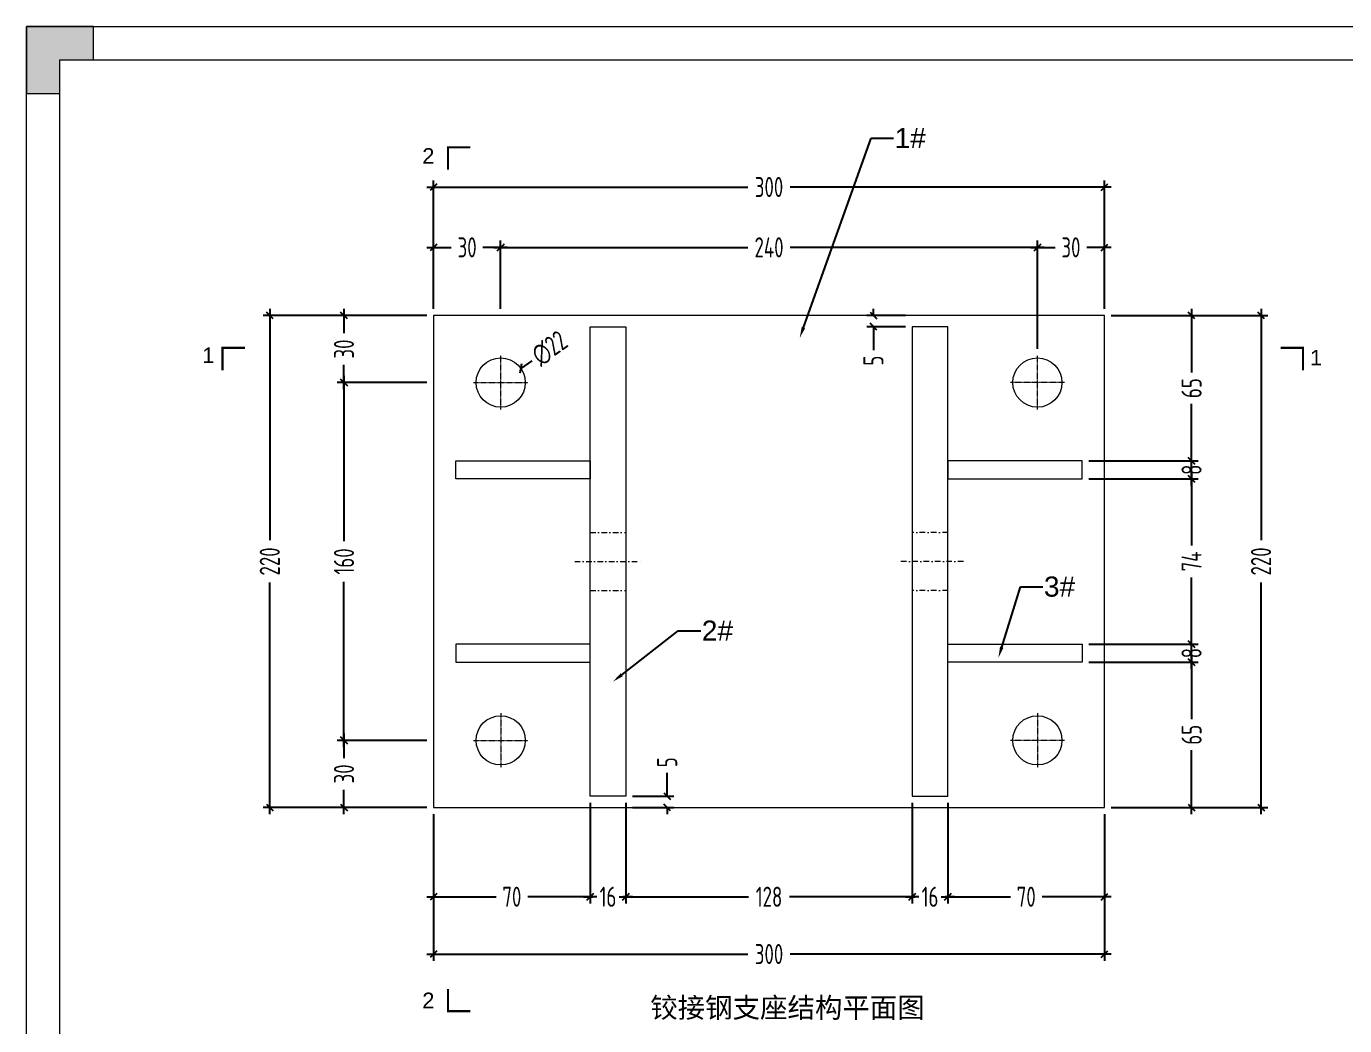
# Model space of a CAD drawing. Header units: millimetres. Extents: x 136606 to 1229059, y 82794 to 127566.
# Drawn here: x 880001 to 880591, y 126477 to 126924 of the extents above; entities that cross this region are included whole.
import ezdxf
from ezdxf import colors
from ezdxf.entities.mleader import LeaderData, LeaderLine
from ezdxf.math import Vec2, Vec3

# ---------------------------------------------------------------- set-up
doc = ezdxf.new("R2010")
doc.units = ezdxf.units.MM
doc.linetypes.add('CENTER', pattern=[0.6, 0.375, -0.075, 0.075, -0.075])
doc.linetypes.add('DASHDOT', pattern=[1, 0.5, -0.25, 0, -0.25])
doc.layers.add('HR-dimension', color=9, linetype='Continuous')
doc.layers.add('标注', color=9, linetype='Continuous')
for name, color, linetype, lineweight in [('图框', 7, 'Continuous', 13), ('文本', 3, 'Continuous', 13), ('结构', 4, 'Continuous', 18)]:
    doc.layers.add(name, color=color, linetype=linetype, lineweight=lineweight)
doc.styles.add('Arial', font='arial.ttf')
doc.styles.add('hztxt', font='ros1.shx', dxfattribs={"width": 0.8, "bigfont": 'hztxt.shx'})
doc.styles.get("Standard").update_dxf_attribs({"font": 'arial.ttf'})
doc.dimstyles.new('DIM-3', dxfattribs={"dimscale": 3, "dimtxt": 3, "dimasz": 1, "dimexe": 1, "dimexo": 1, "dimgap": 1, "dimtad": 0, "dimdec": 1, "dimrnd": 0.0005, "dimzin": 9, "dimdsep": 46, "dimtxsty": 'hztxt', "dimblk": 'OBLIQUE', "dimcen": 0, "dimdle": 1, "dimclrd": 9, "dimclre": 9, "dimclrt": 2, "dimazin": 2, "dimtfac": 1, "dimtdec": 1, "dimtofl": 0, "dimtmove": 0, "dimatfit": 3, "dimfxl": 1, "dimarcsym": 2})

# ---------------------------------------------------------------- blocks, each defined once
blk = doc.blocks.new('_Oblique')
at = {"color": 0, "linetype": 'ByBlock', "lineweight": -2}
blk.add_line((-0.5, -0.5), (0.5, 0.5), dxfattribs=at)
blk = doc.blocks.new('*D1190')
at = {"layer": 'Defpoints', "color": 0, "ltscale": 10, "transparency": 16777216}
for p in [(880183.12, 126574.33), (880483.12, 126574.33), (880183.12, 126508.76)]:
    blk.add_point(p, dxfattribs=at)
at = {"layer": 'HR-dimension', "color": 9, "lineweight": -2, "ltscale": 10, "transparency": 16777216}
for p, q in [((880183.12, 126571.33), (880183.12, 126505.76)), ((880483.12, 126571.33), (880483.12, 126505.76)), ((880180.12, 126508.76), (880323.64, 126508.76)), ((880486.12, 126508.76), (880342.6, 126508.76))]:
    blk.add_line(p, q, dxfattribs=at)
at = {"layer": 'HR-dimension', "color": 9, "lineweight": -2, "ltscale": 10, "transparency": 16777216, "xscale": 3, "yscale": 3, "zscale": 3, "rotation": 180}
blk.add_blockref('_Oblique', (880183.12, 126508.76), dxfattribs=at)
at = {"layer": 'HR-dimension', "color": 9, "lineweight": -2, "ltscale": 10, "transparency": 16777216, "xscale": 3, "yscale": 3, "zscale": 3}
blk.add_blockref('_Oblique', (880483.12, 126508.76), dxfattribs=at)
at = {"layer": 'HR-dimension', "color": 2, "ltscale": 10, "transparency": 16777216, "insert": (880333.12, 126508.76), "char_height": 9, "attachment_point": 5, "style": 'hztxt'}
blk.add_mtext('300', dxfattribs=at)
blk = doc.blocks.new('*D1003')
at = {"layer": 'Defpoints', "color": 0, "ltscale": 10, "transparency": 16777216}
for p in [(880491.85, 126794.33), (880553.13, 126794.33), (880491.85, 126574.33)]:
    blk.add_point(p, dxfattribs=at)
at = {"layer": 'HR-dimension', "color": 9, "lineweight": -2, "ltscale": 10, "transparency": 16777216}
for p, q in [((880553.13, 126797.33), (880553.13, 126693.81)), ((880494.85, 126794.33), (880556.13, 126794.33)), ((880553.13, 126571.33), (880553.13, 126674.85)), ((880494.85, 126574.33), (880556.13, 126574.33))]:
    blk.add_line(p, q, dxfattribs=at)
at = {"layer": 'HR-dimension', "color": 9, "lineweight": -2, "ltscale": 10, "transparency": 16777216, "xscale": 3, "yscale": 3, "zscale": 3}
for p, rotation in [((880553.13, 126794.33), 90), ((880553.13, 126574.33), 270)]:
    blk.add_blockref('_Oblique', p, dxfattribs=dict(at, rotation=rotation))
at = {"layer": 'HR-dimension', "color": 2, "ltscale": 10, "transparency": 16777216, "insert": (880553.13, 126684.33), "char_height": 9, "attachment_point": 5, "rotation": 90, "style": 'hztxt'}
blk.add_mtext('220', dxfattribs=at)
blk = doc.blocks.new('*D1191')
at = {"layer": 'Defpoints', "color": 0, "ltscale": 10, "transparency": 16777216}
for p in [(880183.12, 126824.79), (880183.12, 126794.33), (880213.12, 126794.33)]:
    blk.add_point(p, dxfattribs=at)
at = {"layer": 'HR-dimension', "color": 9, "lineweight": -2, "ltscale": 10, "transparency": 16777216}
for p, q in [((880180.12, 126824.79), (880191.04, 126824.79)), ((880183.12, 126797.33), (880183.12, 126827.79)), ((880216.12, 126824.79), (880205.2, 126824.79)), ((880213.12, 126797.33), (880213.12, 126827.79))]:
    blk.add_line(p, q, dxfattribs=at)
at = {"layer": 'HR-dimension', "color": 9, "lineweight": -2, "ltscale": 10, "transparency": 16777216, "xscale": 3, "yscale": 3, "zscale": 3, "rotation": 180}
blk.add_blockref('_Oblique', (880183.12, 126824.79), dxfattribs=at)
at = {"layer": 'HR-dimension', "color": 9, "lineweight": -2, "ltscale": 10, "transparency": 16777216, "xscale": 3, "yscale": 3, "zscale": 3}
blk.add_blockref('_Oblique', (880213.12, 126824.79), dxfattribs=at)
at = {"layer": 'HR-dimension', "color": 2, "ltscale": 10, "transparency": 16777216, "insert": (880198.12, 126824.79), "char_height": 9, "attachment_point": 5, "style": 'hztxt'}
blk.add_mtext('30', dxfattribs=at)
blk = doc.blocks.new('*D1004')
at = {"layer": 'Defpoints', "color": 0, "ltscale": 10, "transparency": 16777216}
for p in [(880453.12, 126824.79), (880213.12, 126794.33), (880453.12, 126794.33)]:
    blk.add_point(p, dxfattribs=at)
at = {"layer": 'HR-dimension', "color": 9, "lineweight": -2, "ltscale": 10, "transparency": 16777216}
for p, q in [((880210.12, 126824.79), (880323.64, 126824.79)), ((880213.12, 126797.33), (880213.12, 126827.79)), ((880456.12, 126824.79), (880342.6, 126824.79)), ((880453.12, 126797.33), (880453.12, 126827.79))]:
    blk.add_line(p, q, dxfattribs=at)
at = {"layer": 'HR-dimension', "color": 9, "lineweight": -2, "ltscale": 10, "transparency": 16777216, "xscale": 3, "yscale": 3, "zscale": 3, "rotation": 180}
blk.add_blockref('_Oblique', (880213.12, 126824.79), dxfattribs=at)
at = {"layer": 'HR-dimension', "color": 9, "lineweight": -2, "ltscale": 10, "transparency": 16777216, "xscale": 3, "yscale": 3, "zscale": 3}
blk.add_blockref('_Oblique', (880453.12, 126824.79), dxfattribs=at)
at = {"layer": 'HR-dimension', "color": 2, "ltscale": 10, "transparency": 16777216, "insert": (880333.12, 126824.79), "char_height": 9, "attachment_point": 5, "style": 'hztxt'}
blk.add_mtext('240', dxfattribs=at)
blk = doc.blocks.new('*D1192')
at = {"layer": 'Defpoints', "color": 0, "ltscale": 10, "transparency": 16777216}
for p in [(880483.12, 126824.79), (880483.12, 126794.33), (880453.12, 126776.43)]:
    blk.add_point(p, dxfattribs=at)
at = {"layer": 'HR-dimension', "color": 9, "lineweight": -2, "ltscale": 10, "transparency": 16777216}
for p, q in [((880450.12, 126824.79), (880461.04, 126824.79)), ((880453.12, 126779.43), (880453.12, 126827.79)), ((880486.12, 126824.79), (880475.2, 126824.79)), ((880483.12, 126797.33), (880483.12, 126827.79))]:
    blk.add_line(p, q, dxfattribs=at)
at = {"layer": 'HR-dimension', "color": 9, "lineweight": -2, "ltscale": 10, "transparency": 16777216, "xscale": 3, "yscale": 3, "zscale": 3, "rotation": 180}
blk.add_blockref('_Oblique', (880453.12, 126824.79), dxfattribs=at)
at = {"layer": 'HR-dimension', "color": 9, "lineweight": -2, "ltscale": 10, "transparency": 16777216, "xscale": 3, "yscale": 3, "zscale": 3}
blk.add_blockref('_Oblique', (880483.12, 126824.79), dxfattribs=at)
at = {"layer": 'HR-dimension', "color": 2, "ltscale": 10, "transparency": 16777216, "insert": (880468.12, 126824.79), "char_height": 9, "attachment_point": 5, "style": 'hztxt'}
blk.add_mtext('30', dxfattribs=at)
blk = doc.blocks.new('*D1005')
at = {"layer": 'Defpoints', "color": 0, "ltscale": 10, "transparency": 16777216}
for p in [(880143.06, 126604.33), (880183.12, 126604.33), (880183.12, 126574.33)]:
    blk.add_point(p, dxfattribs=at)
at = {"layer": 'HR-dimension', "color": 9, "lineweight": -2, "ltscale": 10, "transparency": 16777216}
for p, q in [((880143.06, 126607.33), (880143.06, 126596.41)), ((880180.12, 126604.33), (880140.06, 126604.33)), ((880143.06, 126571.33), (880143.06, 126582.25)), ((880180.12, 126574.33), (880140.06, 126574.33))]:
    blk.add_line(p, q, dxfattribs=at)
at = {"layer": 'HR-dimension', "color": 9, "lineweight": -2, "ltscale": 10, "transparency": 16777216, "xscale": 3, "yscale": 3, "zscale": 3}
for p, rotation in [((880143.06, 126604.33), 90), ((880143.06, 126574.33), 270)]:
    blk.add_blockref('_Oblique', p, dxfattribs=dict(at, rotation=rotation))
at = {"layer": 'HR-dimension', "color": 2, "ltscale": 10, "transparency": 16777216, "insert": (880143.06, 126589.33), "char_height": 9, "attachment_point": 5, "rotation": 90, "style": 'hztxt'}
blk.add_mtext('30', dxfattribs=at)
blk = doc.blocks.new('*D1006')
at = {"layer": 'Defpoints', "color": 0, "ltscale": 10, "transparency": 16777216}
for p in [(880143.06, 126764.33), (880183.12, 126764.33), (880183.12, 126604.33)]:
    blk.add_point(p, dxfattribs=at)
at = {"layer": 'HR-dimension', "color": 9, "lineweight": -2, "ltscale": 10, "transparency": 16777216}
for p, q in [((880143.06, 126767.33), (880143.06, 126693.45)), ((880180.12, 126764.33), (880140.06, 126764.33)), ((880143.06, 126601.33), (880143.06, 126675.21)), ((880180.12, 126604.33), (880140.06, 126604.33))]:
    blk.add_line(p, q, dxfattribs=at)
at = {"layer": 'HR-dimension', "color": 9, "lineweight": -2, "ltscale": 10, "transparency": 16777216, "xscale": 3, "yscale": 3, "zscale": 3}
for p, rotation in [((880143.06, 126764.33), 90), ((880143.06, 126604.33), 270)]:
    blk.add_blockref('_Oblique', p, dxfattribs=dict(at, rotation=rotation))
at = {"layer": 'HR-dimension', "color": 2, "ltscale": 10, "transparency": 16777216, "insert": (880143.06, 126684.33), "char_height": 9, "attachment_point": 5, "rotation": 90, "style": 'hztxt'}
blk.add_mtext('160', dxfattribs=at)
blk = doc.blocks.new('*D1007')
at = {"layer": 'Defpoints', "color": 0, "ltscale": 10, "transparency": 16777216}
for p in [(880143.06, 126794.33), (880183.12, 126794.33), (880183.12, 126764.33)]:
    blk.add_point(p, dxfattribs=at)
at = {"layer": 'HR-dimension', "color": 9, "lineweight": -2, "ltscale": 10, "transparency": 16777216}
for p, q in [((880143.06, 126797.33), (880143.06, 126786.41)), ((880180.12, 126794.33), (880140.06, 126794.33)), ((880143.06, 126761.33), (880143.06, 126772.25)), ((880180.12, 126764.33), (880140.06, 126764.33))]:
    blk.add_line(p, q, dxfattribs=at)
at = {"layer": 'HR-dimension', "color": 9, "lineweight": -2, "ltscale": 10, "transparency": 16777216, "xscale": 3, "yscale": 3, "zscale": 3}
for p, rotation in [((880143.06, 126794.33), 90), ((880143.06, 126764.33), 270)]:
    blk.add_blockref('_Oblique', p, dxfattribs=dict(at, rotation=rotation))
at = {"layer": 'HR-dimension', "color": 2, "ltscale": 10, "transparency": 16777216, "insert": (880143.06, 126779.33), "char_height": 9, "attachment_point": 5, "rotation": 90, "style": 'hztxt'}
blk.add_mtext('30', dxfattribs=at)
blk = doc.blocks.new('*D1193')
at = {"layer": 'Defpoints', "color": 0, "ltscale": 10, "transparency": 16777216}
for p in [(880473.12, 126639.33), (880522.06, 126639.33), (880483.12, 126574.33)]:
    blk.add_point(p, dxfattribs=at)
at = {"layer": 'HR-dimension', "color": 9, "lineweight": -2, "ltscale": 10, "transparency": 16777216}
for p, q in [((880522.06, 126642.33), (880522.06, 126613.79)), ((880476.12, 126639.33), (880525.06, 126639.33)), ((880522.06, 126571.33), (880522.06, 126599.87)), ((880486.12, 126574.33), (880525.06, 126574.33))]:
    blk.add_line(p, q, dxfattribs=at)
at = {"layer": 'HR-dimension', "color": 9, "lineweight": -2, "ltscale": 10, "transparency": 16777216, "xscale": 3, "yscale": 3, "zscale": 3}
for p, rotation in [((880522.06, 126639.33), 90), ((880522.06, 126574.33), 270)]:
    blk.add_blockref('_Oblique', p, dxfattribs=dict(at, rotation=rotation))
at = {"layer": 'HR-dimension', "color": 2, "ltscale": 10, "transparency": 16777216, "insert": (880522.06, 126606.83), "char_height": 9, "attachment_point": 5, "rotation": 90, "style": 'hztxt'}
blk.add_mtext('65', dxfattribs=at)
blk = doc.blocks.new('*D1194')
at = {"layer": 'Defpoints', "color": 0, "ltscale": 10, "transparency": 16777216}
for p in [(880473.12, 126647.33), (880522.06, 126647.33), (880473.12, 126639.33)]:
    blk.add_point(p, dxfattribs=at)
at = {"layer": 'HR-dimension', "color": 9, "lineweight": -2, "ltscale": 10, "transparency": 16777216}
for p, q in [((880522.06, 126636.33), (880522.06, 126650.33)), ((880476.12, 126647.33), (880525.06, 126647.33)), ((880476.12, 126639.33), (880525.06, 126639.33))]:
    blk.add_line(p, q, dxfattribs=at)
at = {"layer": 'HR-dimension', "color": 9, "lineweight": -2, "ltscale": 10, "transparency": 16777216, "xscale": 3, "yscale": 3, "zscale": 3}
for p, rotation in [((880522.06, 126647.33), 90), ((880522.06, 126639.33), 270)]:
    blk.add_blockref('_Oblique', p, dxfattribs=dict(at, rotation=rotation))
at = {"layer": 'HR-dimension', "color": 2, "ltscale": 10, "transparency": 16777216, "insert": (880522.06, 126643.33), "char_height": 9, "attachment_point": 5, "rotation": 90, "style": 'hztxt'}
blk.add_mtext('8', dxfattribs=at)
blk = doc.blocks.new('*D1195')
at = {"layer": 'Defpoints', "color": 0, "ltscale": 10, "transparency": 16777216}
for p in [(880473.12, 126721.33), (880522.06, 126721.33), (880473.12, 126647.33)]:
    blk.add_point(p, dxfattribs=at)
at = {"layer": 'HR-dimension', "color": 9, "lineweight": -2, "ltscale": 10, "transparency": 16777216}
for p, q in [((880522.06, 126724.33), (880522.06, 126691.53)), ((880476.12, 126721.33), (880525.06, 126721.33)), ((880522.06, 126644.33), (880522.06, 126677.13)), ((880476.12, 126647.33), (880525.06, 126647.33))]:
    blk.add_line(p, q, dxfattribs=at)
at = {"layer": 'HR-dimension', "color": 9, "lineweight": -2, "ltscale": 10, "transparency": 16777216, "xscale": 3, "yscale": 3, "zscale": 3}
for p, rotation in [((880522.06, 126721.33), 90), ((880522.06, 126647.33), 270)]:
    blk.add_blockref('_Oblique', p, dxfattribs=dict(at, rotation=rotation))
at = {"layer": 'HR-dimension', "color": 2, "ltscale": 10, "transparency": 16777216, "insert": (880522.06, 126684.33), "char_height": 9, "attachment_point": 5, "rotation": 90, "style": 'hztxt'}
blk.add_mtext('74', dxfattribs=at)
blk = doc.blocks.new('*D1196')
at = {"layer": 'Defpoints', "color": 0, "ltscale": 10, "transparency": 16777216}
for p in [(880473.12, 126729.33), (880522.06, 126729.33), (880473.12, 126721.33)]:
    blk.add_point(p, dxfattribs=at)
at = {"layer": 'HR-dimension', "color": 9, "lineweight": -2, "ltscale": 10, "transparency": 16777216}
for p, q in [((880522.06, 126718.33), (880522.06, 126732.33)), ((880476.12, 126729.33), (880525.06, 126729.33)), ((880476.12, 126721.33), (880525.06, 126721.33))]:
    blk.add_line(p, q, dxfattribs=at)
at = {"layer": 'HR-dimension', "color": 9, "lineweight": -2, "ltscale": 10, "transparency": 16777216, "xscale": 3, "yscale": 3, "zscale": 3}
for p, rotation in [((880522.06, 126729.33), 90), ((880522.06, 126721.33), 270)]:
    blk.add_blockref('_Oblique', p, dxfattribs=dict(at, rotation=rotation))
at = {"layer": 'HR-dimension', "color": 2, "ltscale": 10, "transparency": 16777216, "insert": (880522.06, 126725.33), "char_height": 9, "attachment_point": 5, "rotation": 90, "style": 'hztxt'}
blk.add_mtext('8', dxfattribs=at)
blk = doc.blocks.new('*D1197')
at = {"layer": 'Defpoints', "color": 0, "ltscale": 10, "transparency": 16777216}
for p in [(880483.12, 126794.33), (880522.06, 126794.33), (880473.12, 126729.33)]:
    blk.add_point(p, dxfattribs=at)
at = {"layer": 'HR-dimension', "color": 9, "lineweight": -2, "ltscale": 10, "transparency": 16777216}
for p, q in [((880522.06, 126797.33), (880522.06, 126768.79)), ((880486.12, 126794.33), (880525.06, 126794.33)), ((880522.06, 126726.33), (880522.06, 126754.87)), ((880476.12, 126729.33), (880525.06, 126729.33))]:
    blk.add_line(p, q, dxfattribs=at)
at = {"layer": 'HR-dimension', "color": 9, "lineweight": -2, "ltscale": 10, "transparency": 16777216, "xscale": 3, "yscale": 3, "zscale": 3}
for p, rotation in [((880522.06, 126794.33), 90), ((880522.06, 126729.33), 270)]:
    blk.add_blockref('_Oblique', p, dxfattribs=dict(at, rotation=rotation))
at = {"layer": 'HR-dimension', "color": 2, "ltscale": 10, "transparency": 16777216, "insert": (880522.06, 126761.83), "char_height": 9, "attachment_point": 5, "rotation": 90, "style": 'hztxt'}
blk.add_mtext('65', dxfattribs=at)
blk = doc.blocks.new('*D1198')
at = {"layer": 'Defpoints', "color": 0, "ltscale": 10, "transparency": 16777216}
for p in [(880222.13, 126770.65), (880204.12, 126758.01)]:
    blk.add_point(p, dxfattribs=at)
at = {"layer": 'HR-dimension', "color": 9, "lineweight": -2, "ltscale": 10, "transparency": 16777216}
blk.add_line((880227.04, 126774.1), (880222.13, 126770.65), dxfattribs=at)
at = {"layer": 'HR-dimension', "color": 9, "lineweight": -2, "ltscale": 10, "transparency": 16777216, "xscale": 3, "yscale": 3, "zscale": 3, "rotation": 215.0759654512674}
blk.add_blockref('_Oblique', (880222.13, 126770.65), dxfattribs=at)
at = {"layer": 'HR-dimension', "color": 2, "ltscale": 10, "transparency": 16777216, "insert": (880234.99, 126779.68), "char_height": 9, "attachment_point": 5, "rotation": 35.07597, "style": 'hztxt'}
blk.add_mtext('∅22', dxfattribs=at)
blk = doc.blocks.new('*D1199')
at = {"layer": 'Defpoints', "color": 0, "ltscale": 10, "transparency": 16777216}
for p in [(880253.12, 126579.33), (880183.12, 126553.88), (880183.12, 126534.38)]:
    blk.add_point(p, dxfattribs=at)
at = {"layer": 'HR-dimension', "color": 9, "lineweight": -2, "ltscale": 10, "transparency": 16777216}
for p, q in [((880253.12, 126576.33), (880253.12, 126531.38)), ((880183.12, 126550.88), (880183.12, 126531.38)), ((880180.12, 126534.38), (880211.04, 126534.38)), ((880256.12, 126534.38), (880225.2, 126534.38))]:
    blk.add_line(p, q, dxfattribs=at)
at = {"layer": 'HR-dimension', "color": 9, "lineweight": -2, "ltscale": 10, "transparency": 16777216, "xscale": 3, "yscale": 3, "zscale": 3, "rotation": 180}
blk.add_blockref('_Oblique', (880183.12, 126534.38), dxfattribs=at)
at = {"layer": 'HR-dimension', "color": 9, "lineweight": -2, "ltscale": 10, "transparency": 16777216, "xscale": 3, "yscale": 3, "zscale": 3}
blk.add_blockref('_Oblique', (880253.12, 126534.38), dxfattribs=at)
at = {"layer": 'HR-dimension', "color": 2, "ltscale": 10, "transparency": 16777216, "insert": (880218.12, 126534.38), "char_height": 9, "attachment_point": 5, "style": 'hztxt'}
blk.add_mtext('70', dxfattribs=at)
blk = doc.blocks.new('*D1200')
at = {"layer": 'Defpoints', "color": 0, "ltscale": 10, "transparency": 16777216}
for p in [(880253.12, 126579.33), (880269.12, 126579.33), (880269.12, 126534.38)]:
    blk.add_point(p, dxfattribs=at)
at = {"layer": 'HR-dimension', "color": 9, "lineweight": -2, "ltscale": 10, "transparency": 16777216}
for p, q in [((880253.12, 126576.33), (880253.12, 126531.38)), ((880269.12, 126576.33), (880269.12, 126531.38)), ((880250.12, 126534.38), (880254.4, 126534.38)), ((880272.12, 126534.38), (880267.84, 126534.38))]:
    blk.add_line(p, q, dxfattribs=at)
at = {"layer": 'HR-dimension', "color": 9, "lineweight": -2, "ltscale": 10, "transparency": 16777216, "xscale": 3, "yscale": 3, "zscale": 3, "rotation": 180}
blk.add_blockref('_Oblique', (880253.12, 126534.38), dxfattribs=at)
at = {"layer": 'HR-dimension', "color": 9, "lineweight": -2, "ltscale": 10, "transparency": 16777216, "xscale": 3, "yscale": 3, "zscale": 3}
blk.add_blockref('_Oblique', (880269.12, 126534.38), dxfattribs=at)
at = {"layer": 'HR-dimension', "color": 2, "ltscale": 10, "transparency": 16777216, "insert": (880261.12, 126534.38), "char_height": 9, "attachment_point": 5, "style": 'hztxt'}
blk.add_mtext('16', dxfattribs=at)
blk = doc.blocks.new('*D1201')
at = {"layer": 'Defpoints', "color": 0, "ltscale": 10, "transparency": 16777216}
for p in [(880269.12, 126579.33), (880397.12, 126579.33), (880397.12, 126534.38)]:
    blk.add_point(p, dxfattribs=at)
at = {"layer": 'HR-dimension', "color": 9, "lineweight": -2, "ltscale": 10, "transparency": 16777216}
for p, q in [((880269.12, 126576.33), (880269.12, 126531.38)), ((880397.12, 126576.33), (880397.12, 126531.38)), ((880266.12, 126534.38), (880324, 126534.38)), ((880400.12, 126534.38), (880342.24, 126534.38))]:
    blk.add_line(p, q, dxfattribs=at)
at = {"layer": 'HR-dimension', "color": 9, "lineweight": -2, "ltscale": 10, "transparency": 16777216, "xscale": 3, "yscale": 3, "zscale": 3, "rotation": 180}
blk.add_blockref('_Oblique', (880269.12, 126534.38), dxfattribs=at)
at = {"layer": 'HR-dimension', "color": 9, "lineweight": -2, "ltscale": 10, "transparency": 16777216, "xscale": 3, "yscale": 3, "zscale": 3}
blk.add_blockref('_Oblique', (880397.12, 126534.38), dxfattribs=at)
at = {"layer": 'HR-dimension', "color": 2, "ltscale": 10, "transparency": 16777216, "insert": (880333.12, 126534.38), "char_height": 9, "attachment_point": 5, "style": 'hztxt'}
blk.add_mtext('128', dxfattribs=at)
blk = doc.blocks.new('*D1202')
at = {"layer": 'Defpoints', "color": 0, "ltscale": 10, "transparency": 16777216}
for p in [(880397.12, 126579.33), (880413.12, 126579.33), (880413.12, 126534.38)]:
    blk.add_point(p, dxfattribs=at)
at = {"layer": 'HR-dimension', "color": 9, "lineweight": -2, "ltscale": 10, "transparency": 16777216}
for p, q in [((880397.12, 126576.33), (880397.12, 126531.38)), ((880413.12, 126576.33), (880413.12, 126531.38)), ((880394.12, 126534.38), (880398.4, 126534.38)), ((880416.12, 126534.38), (880411.84, 126534.38))]:
    blk.add_line(p, q, dxfattribs=at)
at = {"layer": 'HR-dimension', "color": 9, "lineweight": -2, "ltscale": 10, "transparency": 16777216, "xscale": 3, "yscale": 3, "zscale": 3, "rotation": 180}
blk.add_blockref('_Oblique', (880397.12, 126534.38), dxfattribs=at)
at = {"layer": 'HR-dimension', "color": 9, "lineweight": -2, "ltscale": 10, "transparency": 16777216, "xscale": 3, "yscale": 3, "zscale": 3}
blk.add_blockref('_Oblique', (880413.12, 126534.38), dxfattribs=at)
at = {"layer": 'HR-dimension', "color": 2, "ltscale": 10, "transparency": 16777216, "insert": (880405.12, 126534.38), "char_height": 9, "attachment_point": 5, "style": 'hztxt'}
blk.add_mtext('16', dxfattribs=at)
blk = doc.blocks.new('*D1203')
at = {"layer": 'Defpoints', "color": 0, "ltscale": 10, "transparency": 16777216}
for p in [(880413.12, 126579.33), (880483.12, 126549.97), (880483.12, 126534.38)]:
    blk.add_point(p, dxfattribs=at)
at = {"layer": 'HR-dimension', "color": 9, "lineweight": -2, "ltscale": 10, "transparency": 16777216}
for p, q in [((880413.12, 126576.33), (880413.12, 126531.38)), ((880483.12, 126546.97), (880483.12, 126531.38)), ((880410.12, 126534.38), (880441.04, 126534.38)), ((880486.12, 126534.38), (880455.2, 126534.38))]:
    blk.add_line(p, q, dxfattribs=at)
at = {"layer": 'HR-dimension', "color": 9, "lineweight": -2, "ltscale": 10, "transparency": 16777216, "xscale": 3, "yscale": 3, "zscale": 3, "rotation": 180}
blk.add_blockref('_Oblique', (880413.12, 126534.38), dxfattribs=at)
at = {"layer": 'HR-dimension', "color": 9, "lineweight": -2, "ltscale": 10, "transparency": 16777216, "xscale": 3, "yscale": 3, "zscale": 3}
blk.add_blockref('_Oblique', (880483.12, 126534.38), dxfattribs=at)
at = {"layer": 'HR-dimension', "color": 2, "ltscale": 10, "transparency": 16777216, "insert": (880448.12, 126534.38), "char_height": 9, "attachment_point": 5, "style": 'hztxt'}
blk.add_mtext('70', dxfattribs=at)
blk = doc.blocks.new('*D1204')
at = {"layer": 'Defpoints', "color": 0, "ltscale": 10, "transparency": 16777216}
for p in [(880379.8, 126794.33), (880397.12, 126794.33), (880397.12, 126789.33)]:
    blk.add_point(p, dxfattribs=at)
at = {"layer": 'HR-dimension', "color": 9, "lineweight": -2, "ltscale": 10, "transparency": 16777216}
for p, q in [((880379.8, 126794.33), (880379.8, 126797.33)), ((880394.12, 126794.33), (880376.8, 126794.33)), ((880394.12, 126789.33), (880376.8, 126789.33)), ((880379.8, 126789.33), (880379.8, 126778.81))]:
    blk.add_line(p, q, dxfattribs=at)
at = {"layer": 'HR-dimension', "color": 9, "lineweight": -2, "ltscale": 10, "transparency": 16777216, "xscale": 3, "yscale": 3, "zscale": 3}
for p, rotation in [((880379.8, 126794.33), 270), ((880379.8, 126789.33), 90)]:
    blk.add_blockref('_Oblique', p, dxfattribs=dict(at, rotation=rotation))
at = {"layer": 'HR-dimension', "color": 2, "ltscale": 10, "transparency": 16777216, "insert": (880379.8, 126774.13), "char_height": 9, "attachment_point": 5, "rotation": 90, "style": 'hztxt'}
blk.add_mtext('5', dxfattribs=at)
blk = doc.blocks.new('*D1008')
at = {"layer": 'Defpoints', "color": 0, "ltscale": 10, "transparency": 16777216}
for p in [(880269.12, 126579.33), (880287.57, 126579.33), (880269.12, 126574.33)]:
    blk.add_point(p, dxfattribs=at)
at = {"layer": 'HR-dimension', "color": 9, "lineweight": -2, "ltscale": 10, "transparency": 16777216}
for p, q in [((880287.57, 126579.33), (880287.57, 126589.85)), ((880272.12, 126579.33), (880290.57, 126579.33)), ((880272.12, 126574.33), (880290.57, 126574.33)), ((880287.57, 126574.33), (880287.57, 126571.33))]:
    blk.add_line(p, q, dxfattribs=at)
at = {"layer": 'HR-dimension', "color": 9, "lineweight": -2, "ltscale": 10, "transparency": 16777216, "xscale": 3, "yscale": 3, "zscale": 3}
for p, rotation in [((880287.57, 126579.33), 270), ((880287.57, 126574.33), 90)]:
    blk.add_blockref('_Oblique', p, dxfattribs=dict(at, rotation=rotation))
at = {"layer": 'HR-dimension', "color": 2, "ltscale": 10, "transparency": 16777216, "insert": (880287.57, 126594.53), "char_height": 9, "attachment_point": 5, "rotation": 90, "style": 'hztxt'}
blk.add_mtext('5', dxfattribs=at)
blk = doc.blocks.new('*D1016')
at = {"layer": 'Defpoints', "color": 0, "ltscale": 10, "transparency": 16777216}
for p in [(880183.12, 126851.77), (880183.12, 126794.33), (880483.12, 126794.33)]:
    blk.add_point(p, dxfattribs=at)
at = {"layer": 'HR-dimension', "color": 9, "lineweight": -2, "ltscale": 10, "transparency": 16777216}
for p, q in [((880183.12, 126797.33), (880183.12, 126854.77)), ((880483.12, 126797.33), (880483.12, 126854.77)), ((880180.12, 126851.77), (880323.64, 126851.77)), ((880486.12, 126851.77), (880342.6, 126851.77))]:
    blk.add_line(p, q, dxfattribs=at)
at = {"layer": 'HR-dimension', "color": 9, "lineweight": -2, "ltscale": 10, "transparency": 16777216, "xscale": 3, "yscale": 3, "zscale": 3, "rotation": 180}
blk.add_blockref('_Oblique', (880183.12, 126851.77), dxfattribs=at)
at = {"layer": 'HR-dimension', "color": 9, "lineweight": -2, "ltscale": 10, "transparency": 16777216, "xscale": 3, "yscale": 3, "zscale": 3}
blk.add_blockref('_Oblique', (880483.12, 126851.77), dxfattribs=at)
at = {"layer": 'HR-dimension', "color": 2, "ltscale": 10, "transparency": 16777216, "insert": (880333.12, 126851.77), "char_height": 9, "attachment_point": 5, "style": 'hztxt'}
blk.add_mtext('300', dxfattribs=at)
blk = doc.blocks.new('*D1017')
at = {"layer": 'Defpoints', "color": 0, "ltscale": 10, "transparency": 16777216}
for p in [(880183.12, 126794.33), (880109.88, 126574.33), (880183.12, 126574.33)]:
    blk.add_point(p, dxfattribs=at)
at = {"layer": 'HR-dimension', "color": 9, "lineweight": -2, "ltscale": 10, "transparency": 16777216}
for p, q in [((880109.88, 126797.33), (880109.88, 126693.81)), ((880180.12, 126794.33), (880106.88, 126794.33)), ((880109.88, 126571.33), (880109.88, 126674.85)), ((880180.12, 126574.33), (880106.88, 126574.33))]:
    blk.add_line(p, q, dxfattribs=at)
at = {"layer": 'HR-dimension', "color": 9, "lineweight": -2, "ltscale": 10, "transparency": 16777216, "xscale": 3, "yscale": 3, "zscale": 3}
for p, rotation in [((880109.88, 126794.33), 90), ((880109.88, 126574.33), 270)]:
    blk.add_blockref('_Oblique', p, dxfattribs=dict(at, rotation=rotation))
at = {"layer": 'HR-dimension', "color": 2, "ltscale": 10, "transparency": 16777216, "insert": (880109.88, 126684.33), "char_height": 9, "attachment_point": 5, "rotation": 90, "style": 'hztxt'}
blk.add_mtext('220', dxfattribs=at)
blk = doc.blocks.new('GW-TK')
at = {"layer": '图框', "linetype": 'Continuous', "lineweight": 0}
h = blk.add_hatch(color=256, dxfattribs=at)
h.dxf.hatch_style = 1
h.paths.add_polyline_path([(927183.55, 464715.01), (927183.55, 464705.01), (927188.55, 464705.01), (927188.55, 464710.01), (927193.56, 464710.01), (927193.56, 464715.01)])
blk.add_lwpolyline([(927188.55, 464705.01), (927188.55, 464710.01), (927193.56, 464710.01), (927193.56, 464715.01), (927183.55, 464715.01), (927183.55, 464705.01)], close=True, dxfattribs=at)
at = {"layer": '图框'}
for points in [[(927183.55, 464715.01), (927603.55, 464715.01), (927603.55, 464418.01), (927183.55, 464418.01)], [(927188.55, 464710.01), (927598.55, 464710.01), (927598.55, 464423.01), (927188.55, 464423.01)]]:
    blk.add_lwpolyline(points, close=True, dxfattribs=at)

msp = doc.modelspace()

# ---------------------------------------------------------------- linework, layer by layer
at = {"layer": '标注', "color": 1, "const_width": 1}
for points in [[(880199.5931, 126869.519), (880189.5931, 126869.519), (880189.5931, 126859.519)], [(880088.7291, 126769.8142), (880088.7291, 126779.8142), (880098.7291, 126779.8142)], [(880571.9001, 126769.8142), (880571.9001, 126779.8142), (880561.9001, 126779.8142)], [(880199.5931, 126483.1693), (880189.5931, 126483.1693), (880189.5931, 126493.1693)]]:
    msp.add_lwpolyline(points, dxfattribs=at)
at = {"layer": '结构', "color": 4}
for p, q in [((880483.1238, 126794.3267), (880183.1238, 126794.3267)), ((880183.1238, 126794.3267), (880183.1238, 126574.3267)), ((880483.1238, 126574.3267), (880483.1238, 126794.3267)), ((880183.1238, 126574.3267), (880483.1238, 126574.3267))]:
    msp.add_line(p, q, dxfattribs=at)
at = {"layer": '结构', "color": 1, "linetype": 'CENTER', "ltscale": 0.44}
for p, q in [((880213.1238, 126752.2267), (880213.1238, 126776.4267)), ((880453.1238, 126752.2267), (880453.1238, 126776.4267)), ((880201.0238, 126764.3267), (880225.2238, 126764.3267)), ((880465.2238, 126764.3267), (880441.0238, 126764.3267)), ((880213.1238, 126616.4267), (880213.1238, 126592.2267)), ((880453.1238, 126616.4267), (880453.1238, 126592.2267)), ((880201.0238, 126604.3267), (880225.2238, 126604.3267)), ((880465.2238, 126604.3267), (880441.0238, 126604.3267))]:
    msp.add_line(p, q, dxfattribs=at)
at = {"layer": '结构', "color": 1, "linetype": 'DASHDOT', "ltscale": 5}
for p, q in [((880253.1238, 126697.3266), (880269.1238, 126697.3266)), ((880413.1238, 126697.3266), (880397.1238, 126697.3266)), ((880246.2238, 126684.3266), (880276.0238, 126684.3266)), ((880420.0238, 126684.3266), (880390.2238, 126684.3266)), ((880253.1238, 126671.3266), (880269.1238, 126671.3266)), ((880413.1238, 126671.3266), (880397.1238, 126671.3266))]:
    msp.add_line(p, q, dxfattribs=at)
at = {"layer": '结构', "color": 4}
for points in [[(880253.1238, 126579.3266), (880253.1238, 126789.3266), (880269.1238, 126789.3266), (880269.1238, 126579.3266)], [(880413.1238, 126579.3266), (880413.1238, 126789.3266), (880397.1238, 126789.3266), (880397.1238, 126579.3266)], [(880253.1238, 126721.3267), (880193.1238, 126721.3267), (880193.1238, 126729.3267), (880253.1238, 126729.3267)], [(880413.1238, 126721.3267), (880473.1238, 126721.3267), (880473.1238, 126729.3267), (880413.1238, 126729.3267)], [(880253.1238, 126647.3267), (880193.1238, 126647.3267), (880193.1238, 126639.3267), (880253.1238, 126639.3267)], [(880413.1238, 126647.3267), (880473.1238, 126647.3267), (880473.1238, 126639.3267), (880413.1238, 126639.3267)]]:
    msp.add_lwpolyline(points, close=True, dxfattribs=at)
for centre in [(880213.1238, 126764.3267), (880453.1238, 126764.3267), (880213.1238, 126604.3267), (880453.1238, 126604.3267)]:
    msp.add_circle(centre, 11, dxfattribs=at)

# ---------------------------------------------------------------- block references
at = {"layer": '文本', "xscale": 3, "yscale": 3, "zscale": 3}
msp.add_blockref('GW-TK', (-1901549.6203, -1267221.412), dxfattribs=at)

# ---------------------------------------------------------------- texts
at = {"layer": '文本', "insert": (880280.0049, 126504.313), "char_height": 9, "attachment_point": 1, "style": 'Arial'}
msp.add_mtext('\\P铰接钢支座结构平面图', dxfattribs=at)
at = {"layer": '标注', "color": 1, "char_height": 7, "attachment_point": 5, "style": 'Arial'}
for s, insert in [('2', (880180.7792, 126865.6611)), ('1', (880082.3742, 126776.5149)), ('1', (880577.753, 126775.4643)), ('2', (880180.7792, 126488.0328))]:
    msp.add_mtext(s, dxfattribs=dict(at, insert=insert))

# ---------------------------------------------------------------- dimensions: what is measured, and where the dimension line sits
at = {"layer": 'HR-dimension', "ltscale": 10}
for base, p1, p2, picture, middle in [((880183.1238, 126851.7748), (880483.1238, 126794.3267), (880183.1238, 126794.3267), '*D1016', (880333.1238, 126851.7748)), ((880183.1238, 126824.7876), (880213.1238, 126794.3267), (880183.1238, 126794.3267), '*D1191', (880198.1238, 126824.7876)), ((880453.1238, 126824.7876), (880213.1238, 126794.3267), (880453.1238, 126794.3267), '*D1004', (880333.1238, 126824.7876)), ((880483.1238, 126824.7876), (880453.1238, 126776.4267), (880483.1238, 126794.3267), '*D1192', (880468.1238, 126824.7876)), ((880183.1238, 126534.3807), (880253.1238, 126579.3266), (880183.1238, 126553.8837), '*D1199', (880218.1238, 126534.3807)), ((880397.1238, 126534.3807), (880269.1238, 126579.3266), (880397.1238, 126579.3266), '*D1201', (880333.1238, 126534.3807)), ((880483.1238, 126534.3807), (880413.1238, 126579.3266), (880483.1238, 126549.9678), '*D1203', (880448.1238, 126534.3807))]:
    dim = msp.add_linear_dim(base=base, p1=p1, p2=p2, dimstyle='DIM-3', dxfattribs=at)
    dim.commit()
    dim.dimension.update_dxf_attribs({"geometry": picture, "text_midpoint": middle})
for base, p1, p2, picture, middle in [((880109.8776, 126574.3267), (880183.1238, 126794.3267), (880183.1238, 126574.3267), '*D1017', (880109.8776, 126684.3267)), ((880143.0567, 126794.3267), (880183.1238, 126764.3267), (880183.1238, 126794.3267), '*D1007', (880143.0567, 126779.3267)), ((880522.0586, 126794.3267), (880473.1238, 126729.3267), (880483.1238, 126794.3267), '*D1197', (880522.0586, 126761.8267)), ((880553.1259, 126794.3267), (880491.8468, 126574.3267), (880491.8468, 126794.3267), '*D1003', (880553.1259, 126684.3267)), ((880143.0567, 126764.3267), (880183.1238, 126604.3267), (880183.1238, 126764.3267), '*D1006', (880143.0567, 126684.3267)), ((880522.0586, 126721.3267), (880473.1238, 126647.3267), (880473.1238, 126721.3267), '*D1195', (880522.0586, 126684.3267)), ((880522.0586, 126639.3267), (880483.1238, 126574.3267), (880473.1238, 126639.3267), '*D1193', (880522.0586, 126606.8267)), ((880143.0567, 126604.3267), (880183.1238, 126574.3267), (880183.1238, 126604.3267), '*D1005', (880143.0567, 126589.3267))]:
    dim = msp.add_linear_dim(base=base, p1=p1, p2=p2, angle=90, dimstyle='DIM-3', dxfattribs=at)
    dim.commit()
    dim.dimension.update_dxf_attribs({"geometry": picture, "text_midpoint": middle})
for base, p1, p2, picture, middle in [((880379.7975, 126794.3267), (880397.1238, 126789.3266), (880397.1238, 126794.3267), '*D1204', (880379.7975, 126774.1266)), ((880522.0586, 126729.3267), (880473.1238, 126721.3267), (880473.1238, 126729.3267), '*D1196', (880522.0586, 126725.3267)), ((880522.0586, 126647.3267), (880473.1238, 126639.3267), (880473.1238, 126647.3267), '*D1194', (880522.0586, 126643.3267)), ((880287.5714, 126579.3266), (880269.1238, 126574.3267), (880269.1238, 126579.3266), '*D1008', (880287.5714, 126594.5266))]:
    dim = msp.add_linear_dim(base=base, p1=p1, p2=p2, angle=90, dimstyle='DIM-3', dxfattribs=at)
    dim.commit()
    dim.dimension.update_dxf_attribs({"geometry": picture, "text_midpoint": middle, "dimtype": 160})
dim = msp.add_diameter_dim_2p(p1=(880204.1215, 126758.0054), p2=(880222.1261, 126770.6479), dimstyle='DIM-3', dxfattribs=at)
dim.commit()
dim.dimension.update_dxf_attribs({"geometry": '*D1198', "text_midpoint": (880234.9912, 126779.6816)})
for base, p1, p2, picture, middle in [((880269.1238, 126534.3807), (880253.1238, 126579.3266), (880269.1238, 126579.3266), '*D1200', (880261.1238, 126534.3807)), ((880413.1238, 126534.3807), (880397.1238, 126579.3266), (880413.1238, 126579.3266), '*D1202', (880405.1238, 126534.3807)), ((880183.1238, 126508.7622), (880483.1238, 126574.3267), (880183.1238, 126574.3267), '*D1190', (880333.1238, 126508.7622))]:
    dim = msp.add_linear_dim(base=base, p1=p1, p2=p2, dimstyle='DIM-3', dxfattribs=at)
    dim.commit()
    dim.dimension.update_dxf_attribs({"geometry": picture, "text_midpoint": middle, "dimtype": 160})

# ---------------------------------------------------------------- leaders
at = {"layer": '标注', "color": 6}
ml = msp.add_multileader_mtext('Standard', dxfattribs=at)
ml.set_content('1#', color=6)
ml.set_leader_properties(color=9)
ml.build(insert=Vec2(0, 0))
ml.multileader.update_dxf_attribs({"dogleg_length": 10, "arrow_head_size": 5})
ctx = ml.context
ctx.base_point, ctx.char_height, ctx.arrow_head_size, ctx.landing_gap_size, ctx.plane_origin = Vec3(880388.7869, 126873.5862), 9, 5, 0.5, Vec3(877316.4936, 121249.1381)
notes = []
notes.append((ctx, [(1, (1, 1, 0), (880378.7869, 126873.5862), (1, 0), 10, [(0, [(880346.8523, 126784.2863)], 256, [])])]))
ctx.mtext.insert, ctx.mtext.defined_height, ctx.mtext.flow_direction = Vec3(880389.2869, 126878.1629), 40, 5
ml = msp.add_multileader_mtext('Standard', dxfattribs=at)
ml.set_content('3#', color=6)
ml.set_leader_properties(color=9)
ml.build(insert=Vec2(0, 0))
ml.multileader.update_dxf_attribs({"dogleg_length": 10, "arrow_head_size": 5})
ctx = ml.context
ctx.base_point, ctx.char_height, ctx.arrow_head_size, ctx.landing_gap_size, ctx.plane_origin = Vec3(880455.5439, 126673.0168), 9, 5, 0.5, Vec3(877405.3499, 121106.107)
notes.append((ctx, [(1, (1, 1, 0), (880445.5439, 126673.0168), (1, 0), 10, [(0, [(880435.7086, 126641.2552)], 256, [])])]))
ctx.mtext.insert, ctx.mtext.defined_height, ctx.mtext.flow_direction = Vec3(880456.0439, 126677.5966), 40, 5
ml = msp.add_multileader_mtext('Standard', dxfattribs=at)
ml.set_content('2#', color=6)
ml.set_leader_properties(color=9)
ml.build(insert=Vec2(0, 0))
ml.multileader.update_dxf_attribs({"dogleg_length": 10, "arrow_head_size": 5})
ctx = ml.context
ctx.base_point, ctx.char_height, ctx.arrow_head_size, ctx.landing_gap_size, ctx.plane_origin = Vec3(880302.5542, 126653.3255), 9, 5, 0.5, Vec3(877232.9572, 121095.4285)
notes.append((ctx, [(1, (1, 1, 0), (880292.5542, 126653.3255), (1, 0), 10, [(0, [(880263.3158, 126630.5767)], 256, [])])]))
ctx.mtext.insert, ctx.mtext.defined_height, ctx.mtext.flow_direction = Vec3(880303.0542, 126657.9023), 40, 5
for ctx, leaders in notes:
    for number, flags, end, landing, length, lines in leaders:
        leader = LeaderData()
        leader.index, (leader.has_last_leader_line, leader.has_dogleg_vector, leader.attachment_direction) = number, flags
        leader.last_leader_point, leader.dogleg_vector, leader.dogleg_length = Vec3(end), Vec3(landing), length
        for number, points, colour, breaks in lines:
            line = LeaderLine()
            line.index, line.vertices, line.color, line.breaks = number, Vec3.list(points), colors.encode_raw_color(colour), breaks
            leader.lines.append(line)
        ctx.leaders.append(leader)

doc.saveas('drawing.dxf')
